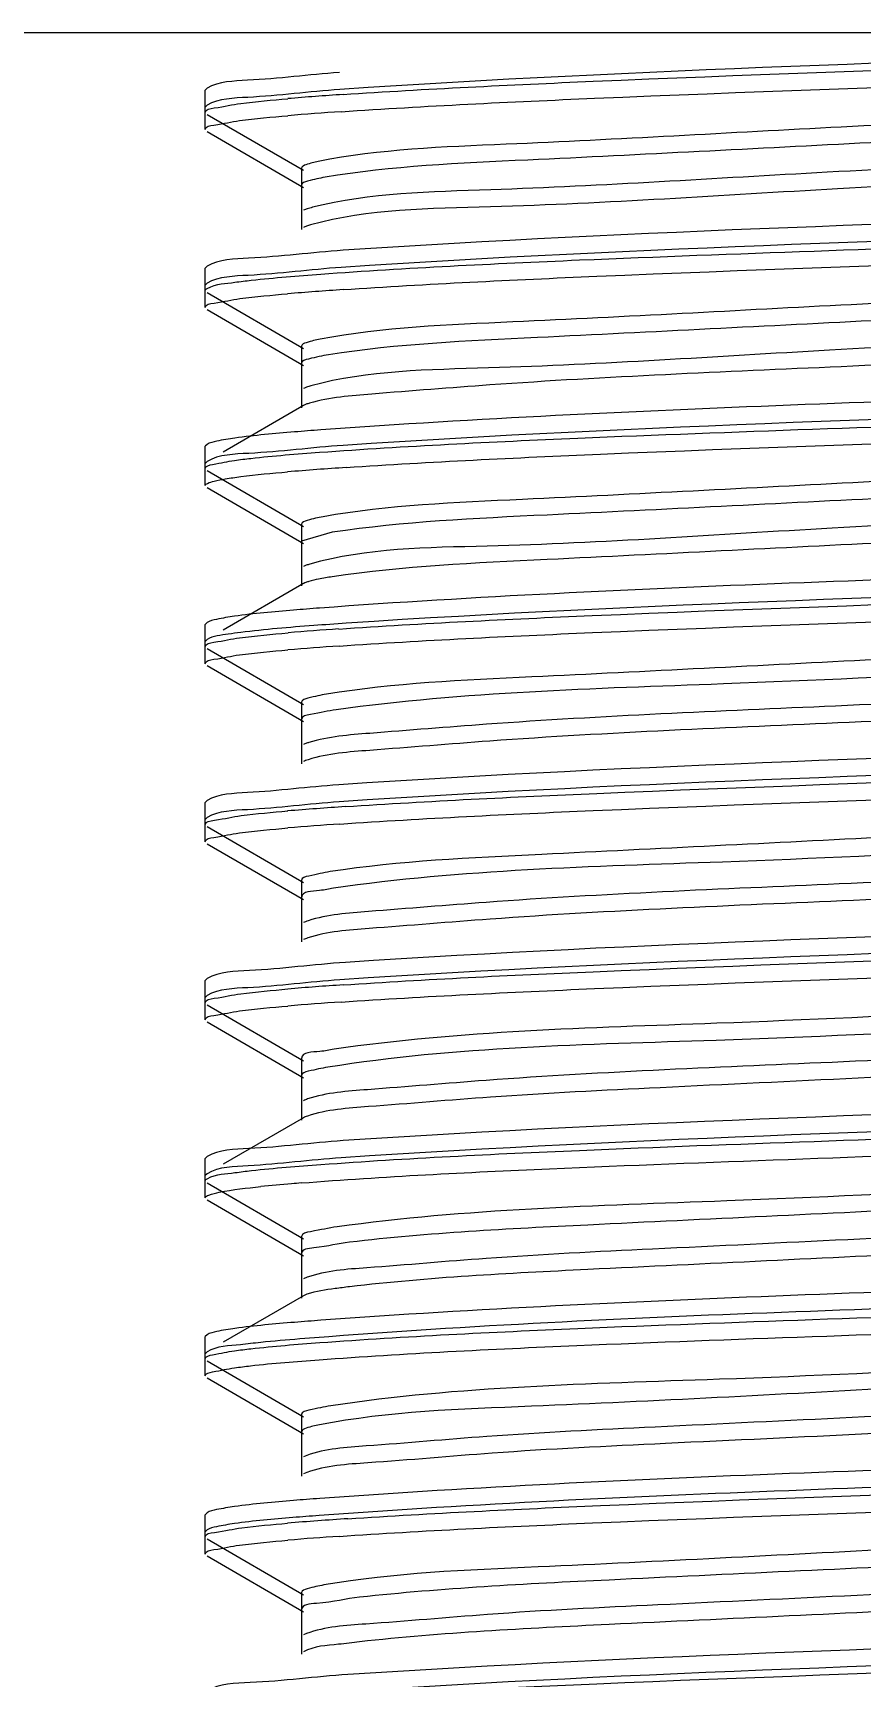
# Model space of a CAD drawing. Extents: x 1382187 to 1725648, y 860327 to 1571294.
# Drawn here: x 1506685.4 to 1506796.3, y 1253386.6 to 1253606.6 of the extents above; entities that cross this region are included whole.
import ezdxf

# ---------------------------------------------------------------- set-up
doc = ezdxf.new("R2010")
doc.units = 0
doc.header["$LTSCALE"] = 1000
doc.header["$MEASUREMENT"] = 0
doc.layers.add('bz', color=2, linetype='Continuous')

msp = doc.modelspace()

# ---------------------------------------------------------------- linework, layer by layer
at = {"linetype": 'Continuous'}
for p, q in [((1506708.69, 1253599.23), (1506708.46, 1253598.97)), ((1506708.46, 1253595.99), (1506708.46, 1253598.97)), ((1506708.46, 1253595.99), (1506708.46, 1253598.97)), ((1506708.69, 1253596.95), (1506708.46, 1253596.69)), ((1506708.46, 1253593.71), (1506708.46, 1253596.69)), ((1506708.46, 1253593.71), (1506708.46, 1253596.69)), ((1506708.69, 1253595.73), (1506721.61, 1253588.25)), ((1506708.69, 1253593.45), (1506721.61, 1253585.97)), ((1506721.35, 1253588.55), (1506721.35, 1253582.6)), ((1506721.35, 1253586.27), (1506721.35, 1253580.32)), ((1506708.69, 1253575.42), (1506708.46, 1253575.15)), ((1506708.46, 1253572.18), (1506708.46, 1253575.15)), ((1506708.46, 1253572.18), (1506708.46, 1253575.15)), ((1506708.69, 1253573.14), (1506708.46, 1253572.88)), ((1506708.46, 1253569.9), (1506708.46, 1253572.88)), ((1506708.46, 1253569.9), (1506708.46, 1253572.88)), ((1506708.69, 1253571.92), (1506721.61, 1253564.44)), ((1506708.69, 1253569.64), (1506721.61, 1253562.16)), ((1506721.35, 1253564.74), (1506721.35, 1253558.78)), ((1506721.35, 1253562.46), (1506721.35, 1253556.5)), ((1506721.61, 1253556.81), (1506710.86, 1253550.58)), ((1506708.69, 1253551.6), (1506708.46, 1253551.34)), ((1506708.46, 1253548.37), (1506708.46, 1253551.34)), ((1506708.46, 1253548.37), (1506708.46, 1253551.34)), ((1506708.69, 1253549.32), (1506708.46, 1253549.06)), ((1506708.46, 1253546.09), (1506708.46, 1253549.06)), ((1506708.46, 1253546.09), (1506708.46, 1253549.06)), ((1506708.69, 1253548.1), (1506721.61, 1253540.62)), ((1506708.69, 1253545.83), (1506721.61, 1253538.34)), ((1506721.35, 1253540.92), (1506721.35, 1253534.97)), ((1506725.45, 1253539.85), (1506721.35, 1253538.64)), ((1506721.35, 1253538.64), (1506721.35, 1253532.69)), ((1506721.61, 1253532.99), (1506710.86, 1253526.77)), ((1506708.69, 1253527.79), (1506708.46, 1253527.53)), ((1506708.46, 1253524.55), (1506708.46, 1253527.53)), ((1506708.46, 1253524.55), (1506708.46, 1253527.53)), ((1506708.69, 1253525.51), (1506708.46, 1253525.25)), ((1506708.46, 1253522.27), (1506708.46, 1253525.25)), ((1506708.46, 1253522.27), (1506708.46, 1253525.25)), ((1506708.69, 1253524.29), (1506721.61, 1253516.81)), ((1506708.69, 1253522.01), (1506721.61, 1253514.53)), ((1506721.35, 1253517.11), (1506721.35, 1253511.16)), ((1506721.35, 1253514.83), (1506721.35, 1253508.88)), ((1506708.69, 1253503.98), (1506708.46, 1253503.72)), ((1506708.46, 1253500.74), (1506708.46, 1253503.72)), ((1506708.46, 1253500.74), (1506708.46, 1253503.72)), ((1506708.69, 1253501.7), (1506708.46, 1253501.44)), ((1506708.46, 1253498.46), (1506708.46, 1253501.44)), ((1506708.46, 1253498.46), (1506708.46, 1253501.44)), ((1506708.69, 1253500.48), (1506721.61, 1253493)), ((1506708.69, 1253498.2), (1506721.61, 1253490.72)), ((1506721.35, 1253493.3), (1506721.35, 1253487.34)), ((1506721.35, 1253491.02), (1506721.35, 1253485.07)), ((1506708.69, 1253480.16), (1506708.46, 1253479.9)), ((1506708.46, 1253476.93), (1506708.46, 1253479.9)), ((1506708.46, 1253476.93), (1506708.46, 1253479.9)), ((1506708.69, 1253477.89), (1506708.46, 1253477.62)), ((1506708.46, 1253474.65), (1506708.46, 1253477.62)), ((1506708.46, 1253474.65), (1506708.46, 1253477.62)), ((1506708.69, 1253476.67), (1506721.61, 1253469.18)), ((1506708.69, 1253474.39), (1506721.61, 1253466.91)), ((1506721.35, 1253469.49), (1506721.35, 1253463.53)), ((1506721.35, 1253467.21), (1506721.35, 1253461.25)), ((1506721.61, 1253461.55), (1506710.86, 1253455.33)), ((1506708.69, 1253456.35), (1506708.46, 1253456.09)), ((1506708.46, 1253453.11), (1506708.46, 1253456.09)), ((1506708.46, 1253453.11), (1506708.46, 1253456.09)), ((1506708.69, 1253454.07), (1506708.46, 1253453.81)), ((1506708.46, 1253450.84), (1506708.46, 1253453.81)), ((1506708.46, 1253450.84), (1506708.46, 1253453.81)), ((1506708.69, 1253452.85), (1506721.61, 1253445.37)), ((1506708.69, 1253450.57), (1506721.61, 1253443.09)), ((1506721.35, 1253445.67), (1506721.35, 1253439.72)), ((1506721.35, 1253443.39), (1506721.35, 1253437.44)), ((1506722.08, 1253440.22), (1506721.61, 1253440.02)), ((1506721.61, 1253437.74), (1506710.86, 1253431.52)), ((1506722.06, 1253437.94), (1506721.61, 1253437.74)), ((1506708.69, 1253432.54), (1506708.46, 1253432.28)), ((1506708.46, 1253429.3), (1506708.46, 1253432.28)), ((1506708.46, 1253429.3), (1506708.46, 1253432.28)), ((1506708.69, 1253430.26), (1506708.46, 1253430)), ((1506708.46, 1253427.02), (1506708.46, 1253430)), ((1506708.46, 1253427.02), (1506708.46, 1253430)), ((1506708.69, 1253429.04), (1506721.61, 1253421.56)), ((1506708.69, 1253426.76), (1506721.61, 1253419.28)), ((1506721.35, 1253421.86), (1506721.35, 1253415.91)), ((1506721.35, 1253419.58), (1506721.35, 1253413.63)), ((1506722.03, 1253416.39), (1506721.61, 1253416.21)), ((1506722.02, 1253414.11), (1506721.61, 1253413.93)), ((1506708.69, 1253408.73), (1506708.46, 1253408.47)), ((1506708.46, 1253405.49), (1506708.46, 1253408.47)), ((1506708.46, 1253405.49), (1506708.46, 1253408.47)), ((1506708.69, 1253406.45), (1506708.46, 1253406.19)), ((1506708.46, 1253403.21), (1506708.46, 1253406.19)), ((1506708.46, 1253403.21), (1506708.46, 1253406.19)), ((1506708.69, 1253405.23), (1506721.61, 1253397.75)), ((1506708.69, 1253402.95), (1506721.61, 1253395.47)), ((1506721.35, 1253398.05), (1506721.35, 1253392.09)), ((1506721.35, 1253395.77), (1506721.35, 1253389.81)), ((1506721.98, 1253392.56), (1506721.61, 1253392.4))]:
    msp.add_line(p, q, dxfattribs=at)
for centre, radius, start, end in [((1506754.42, 1253182.01), 417.29, 93.7842, 94.8009), ((1506754.05, 1253184.43), 412.57, 93.8094, 94.8059), ((1506754.39, 1253156.39), 416.81, 93.7812, 94.806), ((1506755.02, 1253124.89), 424.52, 93.7437, 94.8056), ((1506753.63, 1253120.56), 407.27, 93.848, 94.803), ((1506753.7, 1253117.39), 408.16, 93.8411, 94.8041), ((1506754.86, 1253081.17), 422.89, 93.7486, 94.8), ((1506753.82, 1253092.1), 409.64, 93.8298, 94.8052), ((1506754.44, 1253062.76), 417.47, 93.783, 94.8009), ((1506754.05, 1253065.48), 412.46, 93.8102, 94.8059), ((1506737.53, 1253239.52), 213.92, 94.7007, 95.8096), ((1506747.17, 1253126.51), 327.34, 94.5302, 94.7613), ((1506755.29, 1252980.56), 428.27, 93.7148, 94.7991), ((1506753.7, 1252998.36), 408.13, 93.8414, 94.804)]:
    msp.add_arc(centre, radius, start, end, dxfattribs=at)
for points, knots in [([(1506880.98, 1253606.23), (1506869.7, 1253605.46), (1506818.2, 1253602.98), (1506766.63, 1253601.79), (1506726.46, 1253599.06)], [0, 0, 0, 0, 0.219184, 1, 1, 1, 1]), ([(1506726.88, 1253598.39), (1506738.02, 1253599.14), (1506788.97, 1253601.59), (1506839.98, 1253602.82), (1506879.73, 1253605.45)], [0, 0, 0, 0, 0.21895, 1, 1, 1, 1]), ([(1506726.64, 1253596.09), (1506737.93, 1253596.86), (1506789.37, 1253599.33), (1506840.87, 1253600.52), (1506880.95, 1253603.25)], [0, 0, 0, 0, 0.219667, 1, 1, 1, 1]), ([(1506726.39, 1253601.33), (1506722.29, 1253601.05), (1506716.55, 1253600.26), (1506710.29, 1253600.15), (1506708.69, 1253599.23)], [0, 0, 0, 0, 0.690257, 1, 1, 1, 1]), ([(1506726.46, 1253599.06), (1506722.35, 1253598.78), (1506716.58, 1253597.98), (1506710.29, 1253597.87), (1506708.69, 1253596.95)], [0, 0, 0, 0, 0.690342, 1, 1, 1, 1]), ([(1506876.73, 1253598.63), (1506865.17, 1253597.48), (1506837.41, 1253596.06), (1506794.7, 1253594.22), (1506755.31, 1253591.88), (1506731.82, 1253591.08), (1506723.57, 1253589.43)], [0, 0, 0, 0, 0.227134, 0.54316, 0.83546, 1, 1, 1, 1]), ([(1506708.46, 1253595.99), (1506708.46, 1253596.44), (1506710.82, 1253596.71), (1506712.01, 1253597.04), (1506713.2, 1253597.19)], [0, 0, 0, 0, 0.271046, 1, 1, 1, 1]), ([(1506878.6, 1253596.55), (1506867.61, 1253595.34), (1506840.52, 1253593.97), (1506798.16, 1253592.04), (1506757.85, 1253589.84), (1506733.42, 1253588.83), (1506724.48, 1253587.32)], [0, 0, 0, 0, 0.214725, 0.5266, 0.823844, 1, 1, 1, 1]), ([(1506708.46, 1253593.71), (1506708.46, 1253594.14), (1506710.74, 1253594.43), (1506711.89, 1253594.74), (1506713.04, 1253594.89)], [0, 0, 0, 0, 0.271535, 1, 1, 1, 1]), ([(1506876.73, 1253592.68), (1506864.89, 1253591.5), (1506836.51, 1253590.05), (1506793.07, 1253588.28), (1506753.78, 1253585.63), (1506730.53, 1253585.23), (1506722.78, 1253583.3)], [0, 0, 0, 0, 0.231431, 0.552554, 0.844673, 1, 1, 1, 1]), ([(1506723.57, 1253589.43), (1506723.01, 1253589.32), (1506722.35, 1253589.17), (1506721.35, 1253588.79), (1506721.35, 1253588.55)], [0, 0, 0, 0, 0.707509, 1, 1, 1, 1]), ([(1506878.6, 1253590.6), (1506866.97, 1253589.31), (1506838.42, 1253587.88), (1506794.35, 1253586.1), (1506754.2, 1253583.23), (1506730.31, 1253583.09), (1506722.53, 1253580.96)], [0, 0, 0, 0, 0.224296, 0.548086, 0.845183, 1, 1, 1, 1]), ([(1506724.48, 1253587.32), (1506723.69, 1253587.19), (1506722.83, 1253586.98), (1506721.35, 1253586.59), (1506721.35, 1253586.27)], [0, 0, 0, 0, 0.717095, 1, 1, 1, 1]), ([(1506879.73, 1253584.61), (1506868.45, 1253583.87), (1506817.5, 1253581.43), (1506766.49, 1253580.22), (1506726.88, 1253577.55)], [0, 0, 0, 0, 0.221631, 1, 1, 1, 1]), ([(1506722.78, 1253583.3), (1506722.54, 1253583.24), (1506722.15, 1253583.13), (1506721.76, 1253582.98), (1506721.61, 1253582.9)], [0, 0, 0, 0, 0.588731, 1, 1, 1, 1]), ([(1506880.95, 1253582.41), (1506869.7, 1253581.65), (1506818.26, 1253579.17), (1506766.76, 1253577.97), (1506726.64, 1253575.26)], [0, 0, 0, 0, 0.219063, 1, 1, 1, 1]), ([(1506722.53, 1253580.96), (1506722.35, 1253580.91), (1506722.03, 1253580.81), (1506721.73, 1253580.69), (1506721.61, 1253580.62)], [0, 0, 0, 0, 0.578118, 1, 1, 1, 1]), ([(1506723.92, 1253574.37), (1506735.44, 1253575.21), (1506788.77, 1253577.8), (1506842.18, 1253578.85), (1506883.92, 1253581.93)], [0, 0, 0, 0, 0.216226, 1, 1, 1, 1]), ([(1506726.9, 1253572.3), (1506738.2, 1253573.06), (1506789.56, 1253575.52), (1506840.98, 1253576.72), (1506880.97, 1253579.44)], [0, 0, 0, 0, 0.220288, 1, 1, 1, 1]), ([(1506726.88, 1253577.55), (1506722.67, 1253577.27), (1506716.77, 1253576.45), (1506710.33, 1253576.36), (1506708.69, 1253575.42)], [0, 0, 0, 0, 0.69073, 1, 1, 1, 1]), ([(1506726.64, 1253575.26), (1506722.49, 1253574.98), (1506716.66, 1253574.17), (1506710.31, 1253574.07), (1506708.69, 1253573.14)], [0, 0, 0, 0, 0.690532, 1, 1, 1, 1]), ([(1506712.42, 1253573.28), (1506713.15, 1253573.38), (1506716.98, 1253573.84), (1506720.82, 1253574.14), (1506723.92, 1253574.37)], [0, 0, 0, 0, 0.191578, 1, 1, 1, 1]), ([(1506877.49, 1253574.9), (1506866.12, 1253573.72), (1506838.55, 1253572.31), (1506795.89, 1253570.44), (1506756.13, 1253568.15), (1506732.3, 1253567.27), (1506723.81, 1253565.67)], [0, 0, 0, 0, 0.222673, 0.537557, 0.831783, 1, 1, 1, 1]), ([(1506708.46, 1253572.18), (1506708.46, 1253572.3), (1506709.88, 1253573.19), (1506711.17, 1253573.1), (1506712.42, 1253573.28)], [0, 0, 0, 0, 0.088859, 1, 1, 1, 1]), ([(1506879.27, 1253572.81), (1506868.54, 1253571.57), (1506841.77, 1253570.23), (1506799.62, 1253568.28), (1506758.98, 1253566.13), (1506734.17, 1253565.03), (1506724.95, 1253563.58)], [0, 0, 0, 0, 0.209641, 0.51959, 0.818764, 1, 1, 1, 1]), ([(1506708.46, 1253569.9), (1506708.46, 1253570.34), (1506710.77, 1253570.62), (1506711.93, 1253570.94), (1506713.09, 1253571.09)], [0, 0, 0, 0, 0.271367, 1, 1, 1, 1]), ([(1506877.49, 1253568.94), (1506865.69, 1253567.72), (1506837.15, 1253566.27), (1506793.35, 1253564.51), (1506753.75, 1253561.72), (1506730.28, 1253561.5), (1506722.59, 1253559.44)], [0, 0, 0, 0, 0.229278, 0.552136, 0.84614, 1, 1, 1, 1]), ([(1506723.81, 1253565.67), (1506723.19, 1253565.55), (1506722.48, 1253565.38), (1506721.35, 1253564.99), (1506721.35, 1253564.74)], [0, 0, 0, 0, 0.710644, 1, 1, 1, 1]), ([(1506879.27, 1253566.86), (1506867.74, 1253565.53), (1506839.09, 1253564.18), (1506794.87, 1253561.97), (1506756.85, 1253560.44), (1506733.24, 1253558.52), (1506725.1, 1253557.89), (1506722.41, 1253557.11)], [0, 0, 0, 0, 0.221551, 0.546609, 0.845708, 0.946505, 1, 1, 1, 1]), ([(1506724.95, 1253563.58), (1506724.04, 1253563.44), (1506723.08, 1253563.2), (1506721.35, 1253562.81), (1506721.35, 1253562.46)], [0, 0, 0, 0, 0.720363, 1, 1, 1, 1]), ([(1506883.92, 1253561.09), (1506872.49, 1253560.25), (1506819.15, 1253557.64), (1506765.74, 1253556.58), (1506723.92, 1253553.53)], [0, 0, 0, 0, 0.214646, 1, 1, 1, 1]), ([(1506722.59, 1253559.44), (1506722.39, 1253559.39), (1506722.06, 1253559.29), (1506721.74, 1253559.16), (1506721.61, 1253559.08)], [0, 0, 0, 0, 0.581011, 1, 1, 1, 1]), ([(1506880.97, 1253558.6), (1506869.75, 1253557.84), (1506818.39, 1253555.36), (1506766.98, 1253554.16), (1506726.9, 1253551.46)], [0, 0, 0, 0, 0.218766, 1, 1, 1, 1]), ([(1506722.41, 1253557.11), (1506722.25, 1253557.07), (1506721.98, 1253556.98), (1506721.72, 1253556.87), (1506721.61, 1253556.81)], [0, 0, 0, 0, 0.572407, 1, 1, 1, 1]), ([(1506723.75, 1253550.54), (1506735.25, 1253551.38), (1506788.62, 1253553.99), (1506842.07, 1253555.03), (1506883.86, 1253558.11)], [0, 0, 0, 0, 0.215717, 1, 1, 1, 1]), ([(1506727.3, 1253548.51), (1506738.63, 1253549.27), (1506789.88, 1253551.72), (1506841.2, 1253552.91), (1506881.06, 1253555.63)], [0, 0, 0, 0, 0.221286, 1, 1, 1, 1]), ([(1506712.42, 1253552.44), (1506711.61, 1253552.33), (1506710.36, 1253552.11), (1506709.08, 1253551.83), (1506708.69, 1253551.6)], [0, 0, 0, 0, 0.644157, 1, 1, 1, 1]), ([(1506723.92, 1253553.53), (1506722.74, 1253553.45), (1506718.9, 1253553.15), (1506715.07, 1253552.81), (1506712.42, 1253552.44)], [0, 0, 0, 0, 0.307207, 1, 1, 1, 1]), ([(1506708.46, 1253548.37), (1506708.46, 1253548.74), (1506710.38, 1253549.06), (1506711.39, 1253549.32), (1506712.38, 1253549.46)], [0, 0, 0, 0, 0.274238, 1, 1, 1, 1]), ([(1506726.9, 1253551.46), (1506722.69, 1253551.18), (1506716.78, 1253550.36), (1506710.33, 1253550.27), (1506708.69, 1253549.32)], [0, 0, 0, 0, 0.690794, 1, 1, 1, 1]), ([(1506712.38, 1253549.46), (1506713.1, 1253549.56), (1506716.88, 1253550.02), (1506720.68, 1253550.32), (1506723.75, 1253550.54)], [0, 0, 0, 0, 0.191507, 1, 1, 1, 1]), ([(1506878.21, 1253551.16), (1506867.08, 1253549.96), (1506839.82, 1253548.58), (1506797.35, 1253546.67), (1506757.23, 1253544.44), (1506733.01, 1253543.47), (1506724.23, 1253541.93)], [0, 0, 0, 0, 0.217563, 0.530512, 0.826679, 1, 1, 1, 1]), ([(1506709.65, 1253546.69), (1506710.14, 1253546.81), (1506711.32, 1253547.03), (1506712.51, 1253547.2), (1506713.2, 1253547.29)], [0, 0, 0, 0, 0.420782, 1, 1, 1, 1]), ([(1506879.91, 1253549.08), (1506869.44, 1253547.81), (1506843, 1253546.49), (1506801.08, 1253544.51), (1506760.13, 1253542.41), (1506734.95, 1253541.25), (1506725.45, 1253539.85)], [0, 0, 0, 0, 0.204569, 0.512595, 0.813688, 1, 1, 1, 1]), ([(1506708.46, 1253546.09), (1506708.46, 1253546.23), (1506708.96, 1253546.51), (1506709.35, 1253546.61), (1506709.65, 1253546.69)], [0, 0, 0, 0, 0.309855, 1, 1, 1, 1]), ([(1506878.21, 1253545.21), (1506866.47, 1253543.94), (1506837.82, 1253542.49), (1506793.71, 1253540.75), (1506753.79, 1253537.82), (1506730.09, 1253537.76), (1506722.44, 1253535.59)], [0, 0, 0, 0, 0.226863, 0.551253, 0.847203, 1, 1, 1, 1]), ([(1506879.91, 1253543.12), (1506869.44, 1253541.85), (1506843, 1253540.54), (1506801.08, 1253538.56), (1506760.13, 1253536.45), (1506734.95, 1253535.3), (1506725.45, 1253533.89)], [0, 0, 0, 0, 0.204569, 0.512595, 0.813688, 1, 1, 1, 1]), ([(1506724.23, 1253541.93), (1506723.51, 1253541.8), (1506722.7, 1253541.61), (1506721.35, 1253541.22), (1506721.35, 1253540.92)], [0, 0, 0, 0, 0.715002, 1, 1, 1, 1]), ([(1506883.86, 1253537.27), (1506872.4, 1253536.43), (1506819.03, 1253533.82), (1506765.58, 1253532.77), (1506723.75, 1253529.71)], [0, 0, 0, 0, 0.214998, 1, 1, 1, 1]), ([(1506722.44, 1253535.59), (1506722.28, 1253535.54), (1506722, 1253535.45), (1506721.72, 1253535.34), (1506721.61, 1253535.27)], [0, 0, 0, 0, 0.574017, 1, 1, 1, 1]), ([(1506726.3, 1253526.91), (1506737.59, 1253527.68), (1506789.21, 1253530.17), (1506840.89, 1253531.35), (1506881.15, 1253534.1)], [0, 0, 0, 0, 0.219027, 1, 1, 1, 1]), ([(1506881.06, 1253534.79), (1506869.89, 1253534.03), (1506818.64, 1253531.56), (1506767.33, 1253530.34), (1506727.3, 1253527.68)], [0, 0, 0, 0, 0.218157, 1, 1, 1, 1]), ([(1506722.32, 1253533.27), (1506722.18, 1253533.23), (1506721.94, 1253533.15), (1506721.71, 1253533.05), (1506721.62, 1253532.99)], [0, 0, 0, 0, 0.566763, 1, 1, 1, 1]), ([(1506725.45, 1253533.89), (1506724.83, 1253533.8), (1506723.78, 1253533.63), (1506722.74, 1253533.4), (1506722.32, 1253533.27)], [0, 0, 0, 0, 0.581835, 1, 1, 1, 1]), ([(1506726.36, 1253524.63), (1506737.64, 1253525.4), (1506789.2, 1253527.89), (1506840.83, 1253529.08), (1506881.05, 1253531.82)], [0, 0, 0, 0, 0.219076, 1, 1, 1, 1]), ([(1506723.75, 1253529.71), (1506722.59, 1253529.62), (1506718.79, 1253529.32), (1506714.99, 1253528.99), (1506712.38, 1253528.62)], [0, 0, 0, 0, 0.307296, 1, 1, 1, 1]), ([(1506712.38, 1253528.62), (1506711.57, 1253528.51), (1506710.34, 1253528.29), (1506709.08, 1253528.01), (1506708.69, 1253527.79)], [0, 0, 0, 0, 0.643667, 1, 1, 1, 1]), ([(1506727.3, 1253527.68), (1506725.85, 1253527.58), (1506721.15, 1253527.24), (1506716.44, 1253526.86), (1506713.2, 1253526.45)], [0, 0, 0, 0, 0.307422, 1, 1, 1, 1]), ([(1506878.9, 1253527.42), (1506868.02, 1253526.2), (1506841.08, 1253524.84), (1506798.8, 1253522.9), (1506758.34, 1253520.73), (1506733.75, 1253519.67), (1506724.68, 1253518.19)], [0, 0, 0, 0, 0.21247, 0.523491, 0.821591, 1, 1, 1, 1]), ([(1506708.46, 1253524.55), (1506708.46, 1253524.98), (1506710.74, 1253525.27), (1506711.89, 1253525.58), (1506713.03, 1253525.73)], [0, 0, 0, 0, 0.271606, 1, 1, 1, 1]), ([(1506713.2, 1253526.45), (1506712.64, 1253526.38), (1506711.14, 1253526.13), (1506709.53, 1253526), (1506708.69, 1253525.51)], [0, 0, 0, 0, 0.363874, 1, 1, 1, 1]), ([(1506880.53, 1253525.34), (1506870.31, 1253524.04), (1506835.99, 1253522.41), (1506784.53, 1253519.5), (1506743.11, 1253518.49), (1506725.98, 1253516.11)], [0, 0, 0, 0, 0.19951, 0.664838, 1, 1, 1, 1]), ([(1506708.46, 1253522.27), (1506708.46, 1253522.7), (1506710.73, 1253522.99), (1506711.88, 1253523.3), (1506713.02, 1253523.45)], [0, 0, 0, 0, 0.271624, 1, 1, 1, 1]), ([(1506878.9, 1253521.47), (1506867.24, 1253520.16), (1506838.48, 1253518.8), (1506794.23, 1253516.59), (1506756.34, 1253515.08), (1506732.96, 1253513.14), (1506724.94, 1253512.53), (1506722.32, 1253511.74)], [0, 0, 0, 0, 0.224202, 0.549925, 0.847853, 0.947628, 1, 1, 1, 1]), ([(1506880.53, 1253519.39), (1506869.22, 1253517.94), (1506840.49, 1253516.67), (1506795.86, 1253514.35), (1506757.09, 1253512.88), (1506733.09, 1253510.85), (1506724.88, 1253510.27), (1506722.23, 1253509.43)], [0, 0, 0, 0, 0.215562, 0.542846, 0.84615, 0.947588, 1, 1, 1, 1]), ([(1506724.68, 1253518.19), (1506723.84, 1253518.06), (1506722.94, 1253517.84), (1506721.35, 1253517.44), (1506721.35, 1253517.11)], [0, 0, 0, 0, 0.718615, 1, 1, 1, 1]), ([(1506725.98, 1253516.11), (1506724.82, 1253515.95), (1506723.63, 1253515.64), (1506721.35, 1253515.28), (1506721.35, 1253514.83)], [0, 0, 0, 0, 0.725452, 1, 1, 1, 1]), ([(1506881.15, 1253513.27), (1506869.86, 1253512.5), (1506818.24, 1253510.01), (1506766.56, 1253508.82), (1506726.3, 1253506.07)], [0, 0, 0, 0, 0.218953, 1, 1, 1, 1]), ([(1506722.32, 1253511.74), (1506722.18, 1253511.7), (1506721.94, 1253511.62), (1506721.71, 1253511.51), (1506721.61, 1253511.46)], [0, 0, 0, 0, 0.567705, 1, 1, 1, 1]), ([(1506881.05, 1253510.98), (1506869.76, 1253510.21), (1506818.2, 1253507.73), (1506766.57, 1253506.54), (1506726.36, 1253503.8)], [0, 0, 0, 0, 0.219125, 1, 1, 1, 1]), ([(1506727.22, 1253503.16), (1506738.41, 1253503.91), (1506789.35, 1253506.35), (1506840.35, 1253507.58), (1506880.04, 1253510.22)], [0, 0, 0, 0, 0.22002, 1, 1, 1, 1]), ([(1506722.23, 1253509.43), (1506722.11, 1253509.4), (1506721.9, 1253509.32), (1506721.7, 1253509.23), (1506721.61, 1253509.18)], [0, 0, 0, 0, 0.562566, 1, 1, 1, 1]), ([(1506726.46, 1253500.83), (1506737.74, 1253501.6), (1506789.25, 1253504.08), (1506840.82, 1253505.27), (1506880.98, 1253508)], [0, 0, 0, 0, 0.219254, 1, 1, 1, 1]), ([(1506726.3, 1253506.07), (1506722.22, 1253505.8), (1506716.51, 1253505), (1506710.28, 1253504.89), (1506708.69, 1253503.98)], [0, 0, 0, 0, 0.690154, 1, 1, 1, 1]), ([(1506726.36, 1253503.8), (1506722.27, 1253503.52), (1506716.53, 1253502.73), (1506710.28, 1253502.61), (1506708.69, 1253501.7)], [0, 0, 0, 0, 0.690224, 1, 1, 1, 1]), ([(1506879.56, 1253503.69), (1506868.94, 1253502.43), (1506842.31, 1253501.1), (1506800.26, 1253499.14), (1506759.48, 1253497.01), (1506734.52, 1253495.89), (1506725.16, 1253494.46)], [0, 0, 0, 0, 0.207392, 0.516489, 0.816517, 1, 1, 1, 1]), ([(1506708.46, 1253500.74), (1506708.46, 1253501.19), (1506710.86, 1253501.46), (1506712.07, 1253501.8), (1506713.27, 1253501.95)], [0, 0, 0, 0, 0.270801, 1, 1, 1, 1]), ([(1506881.11, 1253501.6), (1506870.97, 1253500.24), (1506836.39, 1253498.65), (1506784.63, 1253495.63), (1506742.79, 1253494.74), (1506725.59, 1253492.24)], [0, 0, 0, 0, 0.197032, 0.665256, 1, 1, 1, 1]), ([(1506708.46, 1253498.46), (1506708.46, 1253498.89), (1506710.73, 1253499.18), (1506711.88, 1253499.49), (1506713.02, 1253499.64)], [0, 0, 0, 0, 0.271622, 1, 1, 1, 1]), ([(1506879.56, 1253497.73), (1506868, 1253496.37), (1506839.18, 1253495.04), (1506794.69, 1253492.78), (1506756.43, 1253491.3), (1506732.86, 1253489.3), (1506724.82, 1253488.72), (1506722.23, 1253487.9)], [0, 0, 0, 0, 0.22136, 0.548301, 0.848284, 0.948292, 1, 1, 1, 1]), ([(1506725.16, 1253494.46), (1506724.21, 1253494.31), (1506723.19, 1253494.06), (1506721.35, 1253493.67), (1506721.35, 1253493.3)], [0, 0, 0, 0, 0.721639, 1, 1, 1, 1]), ([(1506881.11, 1253495.65), (1506869.93, 1253494.15), (1506841.2, 1253492.92), (1506796.39, 1253490.55), (1506757.26, 1253489.09), (1506733.05, 1253487.02), (1506724.79, 1253486.46), (1506722.17, 1253485.6)], [0, 0, 0, 0, 0.212334, 0.540585, 0.846069, 0.947955, 1, 1, 1, 1]), ([(1506725.59, 1253492.24), (1506724.97, 1253492.15), (1506723.77, 1253491.81), (1506721.35, 1253491.87), (1506721.35, 1253491.02)], [0, 0, 0, 0, 0.421436, 1, 1, 1, 1]), ([(1506722.23, 1253487.9), (1506722.11, 1253487.86), (1506721.9, 1253487.79), (1506721.7, 1253487.69), (1506721.61, 1253487.65)], [0, 0, 0, 0, 0.562023, 1, 1, 1, 1]), ([(1506880.04, 1253489.38), (1506868.81, 1253488.63), (1506817.87, 1253486.19), (1506766.87, 1253484.97), (1506727.22, 1253482.32)], [0, 0, 0, 0, 0.220591, 1, 1, 1, 1]), ([(1506880.98, 1253487.16), (1506869.71, 1253486.4), (1506818.2, 1253483.92), (1506766.63, 1253482.72), (1506726.46, 1253479.99)], [0, 0, 0, 0, 0.219185, 1, 1, 1, 1]), ([(1506726.89, 1253479.32), (1506738.04, 1253480.07), (1506788.98, 1253482.52), (1506839.99, 1253483.76), (1506879.74, 1253486.38)], [0, 0, 0, 0, 0.218984, 1, 1, 1, 1]), ([(1506722.17, 1253485.6), (1506722.06, 1253485.56), (1506721.87, 1253485.5), (1506721.69, 1253485.41), (1506721.61, 1253485.37)], [0, 0, 0, 0, 0.558344, 1, 1, 1, 1]), ([(1506726.64, 1253477.03), (1506737.92, 1253477.79), (1506789.36, 1253480.27), (1506840.86, 1253481.46), (1506880.95, 1253484.19)], [0, 0, 0, 0, 0.21965, 1, 1, 1, 1]), ([(1506727.22, 1253482.32), (1506722.92, 1253482.04), (1506716.91, 1253481.2), (1506710.36, 1253481.12), (1506708.69, 1253480.16)], [0, 0, 0, 0, 0.691053, 1, 1, 1, 1]), ([(1506726.46, 1253479.99), (1506722.35, 1253479.71), (1506716.58, 1253478.91), (1506710.29, 1253478.81), (1506708.69, 1253477.89)], [0, 0, 0, 0, 0.690337, 1, 1, 1, 1]), ([(1506880.19, 1253479.95), (1506869.83, 1253478.67), (1506835.33, 1253477.02), (1506783.89, 1253474.1), (1506742.61, 1253473.16), (1506725.68, 1253470.72)], [0, 0, 0, 0, 0.20233, 0.668453, 1, 1, 1, 1]), ([(1506708.46, 1253476.93), (1506708.46, 1253477.37), (1506710.83, 1253477.65), (1506712.01, 1253477.98), (1506713.2, 1253478.13)], [0, 0, 0, 0, 0.271038, 1, 1, 1, 1]), ([(1506881.66, 1253477.87), (1506871.52, 1253476.42), (1506836.45, 1253474.9), (1506784.29, 1253471.67), (1506741.98, 1253471.05), (1506724.85, 1253468.31)], [0, 0, 0, 0, 0.19563, 0.668751, 1, 1, 1, 1]), ([(1506708.46, 1253474.65), (1506708.46, 1253475.08), (1506710.74, 1253475.37), (1506711.89, 1253475.68), (1506713.04, 1253475.83)], [0, 0, 0, 0, 0.271539, 1, 1, 1, 1]), ([(1506880.19, 1253474), (1506868.75, 1253472.58), (1506839.88, 1253471.28), (1506795.2, 1253468.97), (1506756.56, 1253467.52), (1506732.8, 1253465.47), (1506724.71, 1253464.91), (1506722.15, 1253464.06)], [0, 0, 0, 0, 0.21834, 0.54638, 0.848471, 0.948812, 1, 1, 1, 1]), ([(1506725.68, 1253470.72), (1506725.05, 1253470.63), (1506723.83, 1253470.28), (1506721.35, 1253470.36), (1506721.35, 1253469.49)], [0, 0, 0, 0, 0.421799, 1, 1, 1, 1]), ([(1506881.66, 1253471.91), (1506870.63, 1253470.34), (1506841.91, 1253469.15), (1506804.46, 1253467.24), (1506770.56, 1253465.64), (1506748.68, 1253464.58), (1506733.04, 1253463.19), (1506724.72, 1253462.65), (1506722.11, 1253461.77)], [0, 0, 0, 0, 0.208967, 0.538107, 0.703891, 0.84582, 0.948226, 1, 1, 1, 1]), ([(1506724.85, 1253468.31), (1506723.97, 1253468.17), (1506723.03, 1253467.95), (1506721.35, 1253467.55), (1506721.35, 1253467.21)], [0, 0, 0, 0, 0.719897, 1, 1, 1, 1]), ([(1506722.15, 1253464.06), (1506722.04, 1253464.02), (1506721.86, 1253463.96), (1506721.69, 1253463.88), (1506721.61, 1253463.83)], [0, 0, 0, 0, 0.556917, 1, 1, 1, 1]), ([(1506879.74, 1253465.55), (1506868.46, 1253464.8), (1506817.51, 1253462.36), (1506766.5, 1253461.15), (1506726.89, 1253458.49)], [0, 0, 0, 0, 0.221599, 1, 1, 1, 1]), ([(1506722.11, 1253461.77), (1506722.01, 1253461.74), (1506721.84, 1253461.67), (1506721.68, 1253461.59), (1506721.61, 1253461.55)], [0, 0, 0, 0, 0.55453, 1, 1, 1, 1]), ([(1506723.93, 1253455.3), (1506735.44, 1253456.14), (1506788.78, 1253458.74), (1506842.19, 1253459.78), (1506883.92, 1253462.86)], [0, 0, 0, 0, 0.216246, 1, 1, 1, 1]), ([(1506880.95, 1253463.35), (1506869.7, 1253462.58), (1506818.26, 1253460.11), (1506766.76, 1253458.91), (1506726.64, 1253456.19)], [0, 0, 0, 0, 0.219069, 1, 1, 1, 1]), ([(1506721.31, 1253452.83), (1506732.36, 1253453.7), (1506785.93, 1253456.35), (1506839.56, 1253457.48), (1506881.99, 1253460.44)], [0, 0, 0, 0, 0.20676, 1, 1, 1, 1]), ([(1506726.89, 1253458.49), (1506722.68, 1253458.2), (1506716.77, 1253457.39), (1506710.33, 1253457.29), (1506708.69, 1253456.35)], [0, 0, 0, 0, 0.69074, 1, 1, 1, 1]), ([(1506726.64, 1253456.19), (1506722.48, 1253455.91), (1506716.66, 1253455.1), (1506710.31, 1253455), (1506708.69, 1253454.07)], [0, 0, 0, 0, 0.690525, 1, 1, 1, 1]), ([(1506712.43, 1253454.21), (1506713.16, 1253454.31), (1506716.98, 1253454.78), (1506720.82, 1253455.08), (1506723.93, 1253455.3)], [0, 0, 0, 0, 0.191579, 1, 1, 1, 1]), ([(1506880.79, 1253456.21), (1506870.66, 1253454.89), (1506836.39, 1253453.28), (1506784.88, 1253450.36), (1506743.32, 1253449.34), (1506726.08, 1253446.96)], [0, 0, 0, 0, 0.197662, 0.663013, 1, 1, 1, 1]), ([(1506708.46, 1253453.11), (1506708.46, 1253453.24), (1506709.88, 1253454.13), (1506711.17, 1253454.04), (1506712.43, 1253454.21)], [0, 0, 0, 0, 0.088851, 1, 1, 1, 1]), ([(1506882.18, 1253454.13), (1506872.78, 1253452.71), (1506847.75, 1253451.57), (1506806.92, 1253449.45), (1506764.91, 1253447.48), (1506738.34, 1253446.16), (1506727.76, 1253444.9)], [0, 0, 0, 0, 0.184318, 0.484662, 0.793435, 1, 1, 1, 1]), ([(1506708.46, 1253450.84), (1506708.46, 1253451.04), (1506709.3, 1253451.37), (1506709.86, 1253451.49), (1506710.33, 1253451.59)], [0, 0, 0, 0, 0.292788, 1, 1, 1, 1]), ([(1506880.79, 1253450.26), (1506869.48, 1253448.78), (1506840.6, 1253447.51), (1506803.1, 1253445.65), (1506769.57, 1253444.05), (1506748.08, 1253443.01), (1506732.77, 1253441.63), (1506724.63, 1253441.11), (1506722.08, 1253440.22)], [0, 0, 0, 0, 0.21516, 0.544196, 0.7084, 0.848448, 0.949211, 1, 1, 1, 1]), ([(1506726.08, 1253446.96), (1506724.89, 1253446.8), (1506723.68, 1253446.48), (1506721.35, 1253446.12), (1506721.35, 1253445.67)], [0, 0, 0, 0, 0.72583, 1, 1, 1, 1]), ([(1506882.18, 1253448.18), (1506872.78, 1253446.75), (1506847.75, 1253445.62), (1506806.92, 1253443.5), (1506764.91, 1253441.53), (1506738.34, 1253440.2), (1506727.76, 1253438.95)], [0, 0, 0, 0, 0.184318, 0.484662, 0.793435, 1, 1, 1, 1]), ([(1506727.76, 1253444.9), (1506726.16, 1253444.71), (1506724.59, 1253444.25), (1506721.35, 1253443.99), (1506721.35, 1253443.39)], [0, 0, 0, 0, 0.729301, 1, 1, 1, 1]), ([(1506883.92, 1253442.03), (1506872.49, 1253441.18), (1506819.16, 1253438.58), (1506765.75, 1253437.51), (1506723.93, 1253434.47)], [0, 0, 0, 0, 0.214632, 1, 1, 1, 1]), ([(1506881.99, 1253439.61), (1506870.03, 1253438.77), (1506816.4, 1253436.18), (1506762.67, 1253435.3), (1506721.1, 1253431.97)], [0, 0, 0, 0, 0.22323, 1, 1, 1, 1]), ([(1506727.76, 1253438.95), (1506727.11, 1253438.87), (1506725.2, 1253438.61), (1506723.27, 1253438.36), (1506722.06, 1253437.94)], [0, 0, 0, 0, 0.338076, 1, 1, 1, 1]), ([(1506723.76, 1253431.48), (1506735.25, 1253432.32), (1506788.62, 1253434.92), (1506842.07, 1253435.97), (1506883.86, 1253439.04)], [0, 0, 0, 0, 0.215731, 1, 1, 1, 1]), ([(1506723.67, 1253429.19), (1506735.16, 1253430.04), (1506788.55, 1253432.64), (1506842.02, 1253433.69), (1506883.83, 1253436.76)], [0, 0, 0, 0, 0.215475, 1, 1, 1, 1]), ([(1506712.43, 1253433.38), (1506711.61, 1253433.26), (1506710.36, 1253433.05), (1506709.08, 1253432.77), (1506708.69, 1253432.54)], [0, 0, 0, 0, 0.644174, 1, 1, 1, 1]), ([(1506723.93, 1253434.47), (1506722.75, 1253434.38), (1506718.91, 1253434.08), (1506715.07, 1253433.74), (1506712.43, 1253433.38)], [0, 0, 0, 0, 0.307205, 1, 1, 1, 1]), ([(1506715.87, 1253431.5), (1506714.97, 1253431.41), (1506712.59, 1253431.06), (1506710, 1253431.02), (1506708.69, 1253430.26)], [0, 0, 0, 0, 0.375236, 1, 1, 1, 1]), ([(1506712.38, 1253430.39), (1506713.1, 1253430.49), (1506716.89, 1253430.95), (1506720.69, 1253431.25), (1506723.76, 1253431.48)], [0, 0, 0, 0, 0.191511, 1, 1, 1, 1]), ([(1506881.36, 1253432.48), (1506871.21, 1253431.08), (1506836.41, 1253429.52), (1506784.46, 1253426.41), (1506742.41, 1253425.63), (1506725.24, 1253423.03)], [0, 0, 0, 0, 0.196452, 0.666888, 1, 1, 1, 1]), ([(1506708.46, 1253429.3), (1506708.46, 1253429.68), (1506710.38, 1253429.99), (1506711.39, 1253430.25), (1506712.38, 1253430.39)], [0, 0, 0, 0, 0.274232, 1, 1, 1, 1]), ([(1506712.35, 1253428.11), (1506713.07, 1253428.21), (1506716.83, 1253428.67), (1506720.62, 1253428.97), (1506723.67, 1253429.19)], [0, 0, 0, 0, 0.191416, 1, 1, 1, 1]), ([(1506882.67, 1253430.39), (1506872.6, 1253428.77), (1506845.5, 1253427.7), (1506801.98, 1253425.51), (1506759.22, 1253423.1), (1506733.04, 1253422.29), (1506723.72, 1253420.49)], [0, 0, 0, 0, 0.192134, 0.50924, 0.821185, 1, 1, 1, 1]), ([(1506708.46, 1253427.02), (1506708.46, 1253427.4), (1506710.37, 1253427.71), (1506711.37, 1253427.97), (1506712.35, 1253428.11)], [0, 0, 0, 0, 0.274372, 1, 1, 1, 1]), ([(1506881.36, 1253426.52), (1506870.19, 1253424.98), (1506841.31, 1253423.76), (1506803.74, 1253421.87), (1506769.91, 1253420.25), (1506748.18, 1253419.21), (1506732.76, 1253417.8), (1506724.55, 1253417.3), (1506722.03, 1253416.39)], [0, 0, 0, 0, 0.211837, 0.541782, 0.707159, 0.848243, 0.949504, 1, 1, 1, 1]), ([(1506882.67, 1253424.44), (1506871.97, 1253422.71), (1506843.31, 1253421.68), (1506805.78, 1253419.66), (1506771.32, 1253418.05), (1506748.97, 1253416.99), (1506733.07, 1253415.53), (1506724.62, 1253415.05), (1506722.02, 1253414.11)], [0, 0, 0, 0, 0.201859, 0.53258, 0.70075, 0.844896, 0.948529, 1, 1, 1, 1]), ([(1506725.24, 1253423.03), (1506724.26, 1253422.88), (1506723.23, 1253422.63), (1506721.35, 1253422.24), (1506721.35, 1253421.86)], [0, 0, 0, 0, 0.722107, 1, 1, 1, 1]), ([(1506723.72, 1253420.49), (1506723.12, 1253420.38), (1506722.43, 1253420.22), (1506721.35, 1253419.83), (1506721.35, 1253419.58)], [0, 0, 0, 0, 0.710182, 1, 1, 1, 1]), ([(1506883.86, 1253418.21), (1506872.41, 1253417.36), (1506819.04, 1253414.76), (1506765.59, 1253413.7), (1506723.76, 1253410.64)], [0, 0, 0, 0, 0.214988, 1, 1, 1, 1]), ([(1506883.83, 1253415.93), (1506872.36, 1253415.08), (1506818.98, 1253412.48), (1506765.51, 1253411.43), (1506723.67, 1253408.36)], [0, 0, 0, 0, 0.215162, 1, 1, 1, 1]), ([(1506727.54, 1253407.93), (1506738.79, 1253408.67), (1506789.73, 1253411.11), (1506840.73, 1253412.33), (1506880.36, 1253414.99)], [0, 0, 0, 0, 0.221083, 1, 1, 1, 1]), ([(1506726.36, 1253405.57), (1506737.64, 1253406.34), (1506789.2, 1253408.82), (1506840.83, 1253410.01), (1506881.05, 1253412.75)], [0, 0, 0, 0, 0.219074, 1, 1, 1, 1]), ([(1506712.38, 1253409.56), (1506711.57, 1253409.44), (1506710.34, 1253409.23), (1506709.08, 1253408.95), (1506708.69, 1253408.73)], [0, 0, 0, 0, 0.643682, 1, 1, 1, 1]), ([(1506723.76, 1253410.64), (1506722.59, 1253410.56), (1506718.79, 1253410.26), (1506714.99, 1253409.92), (1506712.38, 1253409.56)], [0, 0, 0, 0, 0.307292, 1, 1, 1, 1]), ([(1506881.89, 1253408.74), (1506871.7, 1253407.25), (1506844.85, 1253406.07), (1506801.87, 1253403.96), (1506759.65, 1253401.68), (1506733.76, 1253400.7), (1506724.31, 1253399.07)], [0, 0, 0, 0, 0.195819, 0.509469, 0.817855, 1, 1, 1, 1]), ([(1506708.46, 1253405.49), (1506708.46, 1253405.95), (1506710.9, 1253406.22), (1506712.12, 1253406.55), (1506713.34, 1253406.71)], [0, 0, 0, 0, 0.270597, 1, 1, 1, 1]), ([(1506712.35, 1253407.27), (1506711.55, 1253407.16), (1506710.33, 1253406.95), (1506709.08, 1253406.67), (1506708.69, 1253406.45)], [0, 0, 0, 0, 0.64337, 1, 1, 1, 1]), ([(1506723.67, 1253408.36), (1506722.51, 1253408.27), (1506718.73, 1253407.98), (1506714.95, 1253407.64), (1506712.35, 1253407.27)], [0, 0, 0, 0, 0.307396, 1, 1, 1, 1]), ([(1506883.12, 1253406.66), (1506874.29, 1253405.13), (1506850.02, 1253404.14), (1506809.84, 1253401.92), (1506767.4, 1253400.01), (1506740.18, 1253398.63), (1506729.1, 1253397.43)], [0, 0, 0, 0, 0.17416, 0.470646, 0.783277, 1, 1, 1, 1]), ([(1506708.46, 1253403.21), (1506708.46, 1253403.64), (1506710.73, 1253403.93), (1506711.88, 1253404.24), (1506713.03, 1253404.39)], [0, 0, 0, 0, 0.271622, 1, 1, 1, 1]), ([(1506881.89, 1253402.79), (1506870.88, 1253401.18), (1506842.02, 1253400.02), (1506804.39, 1253398.08), (1506770.28, 1253396.46), (1506748.31, 1253395.42), (1506732.76, 1253393.97), (1506724.5, 1253393.5), (1506721.98, 1253392.56)], [0, 0, 0, 0, 0.20838, 0.539161, 0.705719, 0.84788, 0.949708, 1, 1, 1, 1]), ([(1506883.12, 1253400.7), (1506874.29, 1253399.17), (1506850.02, 1253398.19), (1506809.84, 1253395.97), (1506767.4, 1253394.06), (1506740.18, 1253392.68), (1506729.1, 1253391.47)], [0, 0, 0, 0, 0.17416, 0.470646, 0.783277, 1, 1, 1, 1]), ([(1506724.31, 1253399.07), (1506723.56, 1253398.94), (1506722.74, 1253398.74), (1506721.35, 1253398.35), (1506721.35, 1253398.05)], [0, 0, 0, 0, 0.715949, 1, 1, 1, 1]), ([(1506729.1, 1253397.43), (1506727.16, 1253397.22), (1506725.31, 1253396.65), (1506721.35, 1253396.48), (1506721.35, 1253395.77)], [0, 0, 0, 0, 0.732984, 1, 1, 1, 1]), ([(1506880.36, 1253394.15), (1506869.19, 1253393.4), (1506818.25, 1253390.95), (1506767.25, 1253389.72), (1506727.54, 1253387.09)], [0, 0, 0, 0, 0.21953, 1, 1, 1, 1]), ([(1506729.1, 1253391.47), (1506728.16, 1253391.37), (1506725.68, 1253391), (1506722.99, 1253390.92), (1506721.61, 1253390.12)], [0, 0, 0, 0, 0.372158, 1, 1, 1, 1]), ([(1506881.05, 1253391.92), (1506869.77, 1253391.15), (1506818.2, 1253388.66), (1506766.57, 1253387.48), (1506726.36, 1253384.73)], [0, 0, 0, 0, 0.21912, 1, 1, 1, 1]), ([(1506727.23, 1253384.1), (1506738.42, 1253384.84), (1506789.36, 1253387.29), (1506840.36, 1253388.51), (1506880.05, 1253391.15)], [0, 0, 0, 0, 0.220054, 1, 1, 1, 1]), ([(1506726.45, 1253381.76), (1506737.73, 1253382.53), (1506789.24, 1253385.01), (1506840.82, 1253386.2), (1506880.98, 1253388.94)], [0, 0, 0, 0, 0.219245, 1, 1, 1, 1]), ([(1506727.54, 1253387.09), (1506723.17, 1253386.8), (1506717.06, 1253385.96), (1506710.38, 1253385.89), (1506708.69, 1253384.91)], [0, 0, 0, 0, 0.69136, 1, 1, 1, 1])]:
    msp.add_open_spline(points, degree=3, knots=knots, dxfattribs=at)
for points in [[(1506713.2, 1253597.19), (1506715.29, 1253597.46), (1506717.39, 1253597.65), (1506719.5, 1253597.83)], [(1506713.04, 1253594.89), (1506715.19, 1253595.17), (1506717.34, 1253595.37), (1506719.49, 1253595.55)], [(1506713.09, 1253571.09), (1506715.21, 1253571.36), (1506717.34, 1253571.56), (1506719.47, 1253571.74)], [(1506713.2, 1253547.29), (1506715.28, 1253547.55), (1506717.37, 1253547.75), (1506719.46, 1253547.92)], [(1506713.03, 1253525.73), (1506715.19, 1253526.01), (1506717.36, 1253526.21), (1506719.53, 1253526.4)], [(1506713.02, 1253523.45), (1506715.18, 1253523.73), (1506717.35, 1253523.93), (1506719.52, 1253524.12)], [(1506713.27, 1253501.95), (1506715.34, 1253502.21), (1506717.41, 1253502.4), (1506719.48, 1253502.58)], [(1506713.02, 1253499.64), (1506715.18, 1253499.92), (1506717.34, 1253500.12), (1506719.51, 1253500.3)], [(1506713.2, 1253478.13), (1506715.29, 1253478.4), (1506717.4, 1253478.59), (1506719.5, 1253478.77)], [(1506713.04, 1253475.83), (1506715.19, 1253476.11), (1506717.34, 1253476.31), (1506719.49, 1253476.49)], [(1506710.33, 1253451.59), (1506712.16, 1253451.96), (1506714.02, 1253452.15), (1506715.87, 1253452.34)], [(1506721.1, 1253431.97), (1506719.35, 1253431.83), (1506717.61, 1253431.68), (1506715.87, 1253431.5)], [(1506713.34, 1253406.71), (1506715.37, 1253406.96), (1506717.42, 1253407.15), (1506719.46, 1253407.33)], [(1506713.03, 1253404.39), (1506715.18, 1253404.67), (1506717.35, 1253404.87), (1506719.52, 1253405.05)]]:
    msp.add_open_spline(points, degree=3, dxfattribs=at)
at = {"layer": 'bz'}
msp.add_line((1509959.36, 1253606.63), (1498951.41, 1253606.63), dxfattribs=at)

doc.saveas('drawing.dxf')
